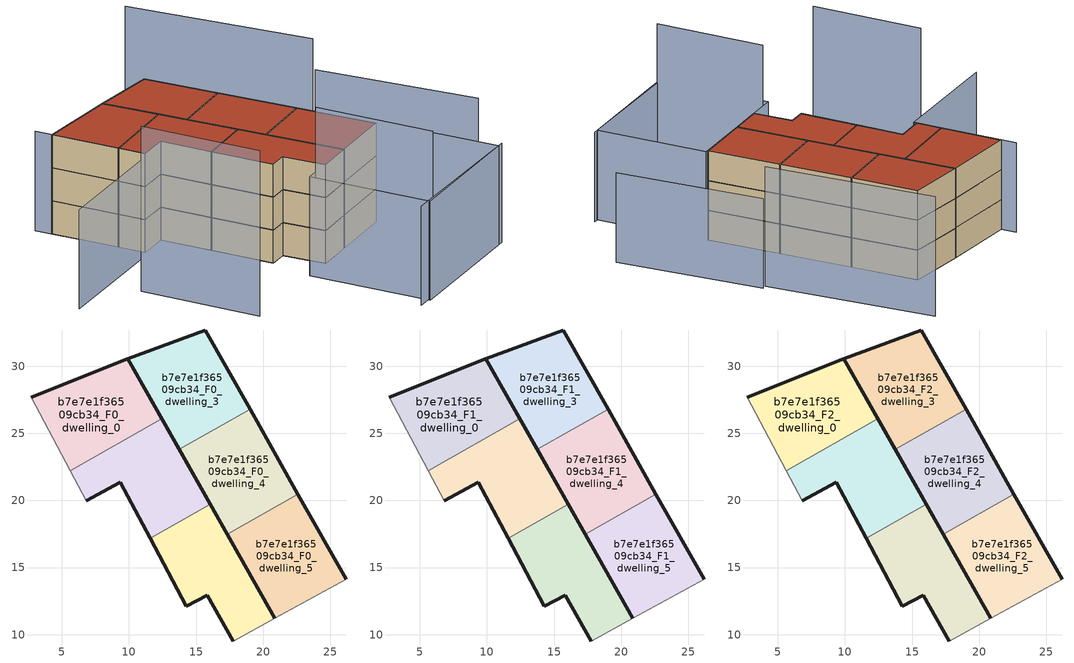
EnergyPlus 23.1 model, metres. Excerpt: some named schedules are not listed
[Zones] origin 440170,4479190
b7e7e1f36509cb34_F0_dwelling_0
 floor ground (EU_floor_Construction): 12.46,26.08 9.92,30.56 9.91,30.56 2.72,27.7 5.62,22.21 z0
 wall outside (EU_wall_Construction): 2.72,27.7 9.91,30.56 9.92,30.56 12.46,26.08 z0:3
 wall adiabatic (EU_wall_Construction): 5.62,22.21 2.72,27.7 z0:3
 wall to b7e7e1f36509cb34_F0_dwelling_1 (EU_wall_Construction): 12.46,26.08 5.62,22.21 z0:3
b7e7e1f36509cb34_F0_dwelling_1
 floor ground (EU_floor_Construction): 16.05,19.73 12.46,26.08 5.62,22.21 6.8,19.99 9.36,21.37 11.57,17.2 z0
 wall outside (EU_wall_Construction): 12.46,26.08 16.05,19.73 / 11.57,17.2 9.36,21.37 6.8,19.99 z0:3
 wall adiabatic (EU_wall_Construction): 6.8,19.99 5.62,22.21 z0:3
 wall to b7e7e1f36509cb34_F0_dwelling_2 (EU_wall_Construction): 16.05,19.73 11.57,17.2 z0:3
b7e7e1f36509cb34_F0_dwelling_2
 floor ground (EU_floor_Construction): 20.86,11.21 16.05,19.73 11.57,17.2 14.28,12.12 15.83,12.93 17.77,9.53 z0
 wall outside (EU_wall_Construction): 16.05,19.73 20.86,11.21 / 17.77,9.53 15.83,12.93 14.28,12.12 11.57,17.2 z0:3
 wall adiabatic (EU_wall_Construction): 20.86,11.21 17.77,9.53 z0:3
b7e7e1f36509cb34_F0_dwelling_3
 floor ground (EU_floor_Construction): 19.02,26.81 15.69,32.71 9.92,30.56 13.73,23.82 z0
 wall outside (EU_wall_Construction): 13.73,23.82 9.92,30.56 15.69,32.71 19.02,26.81 z0:3
 wall to b7e7e1f36509cb34_F0_dwelling_4 (EU_wall_Construction): 19.02,26.81 13.73,23.82 z0:3
b7e7e1f36509cb34_F0_dwelling_4
 floor ground (EU_floor_Construction): 22.6,20.48 19.02,26.81 13.73,23.82 17.31,17.49 z0
 wall outside (EU_wall_Construction): 19.02,26.81 22.6,20.48 / 17.31,17.49 13.73,23.82 z0:3
 wall to b7e7e1f36509cb34_F0_dwelling_5 (EU_wall_Construction): 22.6,20.48 17.31,17.49 z0:3
b7e7e1f36509cb34_F0_dwelling_5
 floor ground (EU_floor_Construction): 26.2,14.12 22.6,20.48 17.31,17.49 20.86,11.21 z0
 wall outside (EU_wall_Construction): 22.6,20.48 26.2,14.12 / 20.86,11.21 17.31,17.49 z0:3
 wall adiabatic (EU_wall_Construction): 26.2,14.12 20.86,11.21 z0:3
b7e7e1f36509cb34_F1_dwelling_0
 floor to b7e7e1f36509cb34_F0_dwelling_0 (EU_floor_Construction): 12.46,26.08 9.92,30.56 9.91,30.56 2.72,27.7 5.62,22.21 z3
 wall outside (EU_wall_Construction): 2.72,27.7 9.91,30.56 9.92,30.56 12.46,26.08 z3:6
 wall adiabatic (EU_wall_Construction): 5.62,22.21 2.72,27.7 z3:6
 wall to b7e7e1f36509cb34_F1_dwelling_1 (EU_wall_Construction): 12.46,26.08 5.62,22.21 z3:6
b7e7e1f36509cb34_F1_dwelling_1
 floor to b7e7e1f36509cb34_F0_dwelling_1 (EU_floor_Construction): 16.05,19.73 12.46,26.08 5.62,22.21 6.8,19.99 9.36,21.37 11.57,17.2 z3
 wall outside (EU_wall_Construction): 12.46,26.08 16.05,19.73 / 11.57,17.2 9.36,21.37 6.8,19.99 z3:6
 wall adiabatic (EU_wall_Construction): 6.8,19.99 5.62,22.21 z3:6
 wall to b7e7e1f36509cb34_F1_dwelling_2 (EU_wall_Construction): 16.05,19.73 11.57,17.2 z3:6
b7e7e1f36509cb34_F1_dwelling_2
 floor to b7e7e1f36509cb34_F0_dwelling_2 (EU_floor_Construction): 20.86,11.21 16.05,19.73 11.57,17.2 14.28,12.12 15.83,12.93 17.77,9.53 z3
 wall outside (EU_wall_Construction): 16.05,19.73 20.86,11.21 / 17.77,9.53 15.83,12.93 14.28,12.12 11.57,17.2 z3:6
 wall adiabatic (EU_wall_Construction): 20.86,11.21 17.77,9.53 z3:6
b7e7e1f36509cb34_F1_dwelling_3
 floor to b7e7e1f36509cb34_F0_dwelling_3 (EU_floor_Construction): 19.02,26.81 15.69,32.71 9.92,30.56 13.73,23.82 z3
 wall outside (EU_wall_Construction): 13.73,23.82 9.92,30.56 15.69,32.71 19.02,26.81 z3:6
 wall to b7e7e1f36509cb34_F1_dwelling_4 (EU_wall_Construction): 19.02,26.81 13.73,23.82 z3:6
b7e7e1f36509cb34_F1_dwelling_4
 floor to b7e7e1f36509cb34_F0_dwelling_4 (EU_floor_Construction): 22.6,20.48 19.02,26.81 13.73,23.82 17.31,17.49 z3
 wall outside (EU_wall_Construction): 19.02,26.81 22.6,20.48 / 17.31,17.49 13.73,23.82 z3:6
 wall to b7e7e1f36509cb34_F1_dwelling_5 (EU_wall_Construction): 22.6,20.48 17.31,17.49 z3:6
b7e7e1f36509cb34_F1_dwelling_5
 floor to b7e7e1f36509cb34_F0_dwelling_5 (EU_floor_Construction): 26.2,14.12 22.6,20.48 17.31,17.49 20.86,11.21 z3
 wall outside (EU_wall_Construction): 22.6,20.48 26.2,14.12 / 20.86,11.21 17.31,17.49 z3:6
 wall adiabatic (EU_wall_Construction): 26.2,14.12 20.86,11.21 z3:6
b7e7e1f36509cb34_F2_dwelling_0
 floor to b7e7e1f36509cb34_F1_dwelling_0 (EU_floor_Construction): 12.46,26.08 9.92,30.56 9.91,30.56 2.72,27.7 5.62,22.21 z6
 wall outside (EU_wall_Construction): 2.72,27.7 9.91,30.56 9.92,30.56 12.46,26.08 z6:9
 wall adiabatic (EU_wall_Construction): 5.62,22.21 2.72,27.7 z6:9
 wall to b7e7e1f36509cb34_F2_dwelling_1 (EU_wall_Construction): 12.46,26.08 5.62,22.21 z6:9
 roof outside (EU_roof_Construction): 9.92,30.56 12.46,26.08 5.62,22.21 2.72,27.7 9.91,30.56 z9
b7e7e1f36509cb34_F2_dwelling_1
 floor to b7e7e1f36509cb34_F1_dwelling_1 (EU_floor_Construction): 16.05,19.73 12.46,26.08 5.62,22.21 6.8,19.99 9.36,21.37 11.57,17.2 z6
 wall outside (EU_wall_Construction): 12.46,26.08 16.05,19.73 / 11.57,17.2 9.36,21.37 6.8,19.99 z6:9
 wall adiabatic (EU_wall_Construction): 6.8,19.99 5.62,22.21 z6:9
 wall to b7e7e1f36509cb34_F2_dwelling_2 (EU_wall_Construction): 16.05,19.73 11.57,17.2 z6:9
 roof outside (EU_roof_Construction): 12.46,26.08 16.05,19.73 11.57,17.2 9.36,21.37 6.8,19.99 5.62,22.21 z9
b7e7e1f36509cb34_F2_dwelling_2
 floor to b7e7e1f36509cb34_F1_dwelling_2 (EU_floor_Construction): 20.86,11.21 16.05,19.73 11.57,17.2 14.28,12.12 15.83,12.93 17.77,9.53 z6
 wall outside (EU_wall_Construction): 16.05,19.73 20.86,11.21 / 17.77,9.53 15.83,12.93 14.28,12.12 11.57,17.2 z6:9
 wall adiabatic (EU_wall_Construction): 20.86,11.21 17.77,9.53 z6:9
 roof outside (EU_roof_Construction): 16.05,19.73 20.86,11.21 17.77,9.53 15.83,12.93 14.28,12.12 11.57,17.2 z9
b7e7e1f36509cb34_F2_dwelling_3
 floor to b7e7e1f36509cb34_F1_dwelling_3 (EU_floor_Construction): 19.02,26.81 15.69,32.71 9.92,30.56 13.73,23.82 z6
 wall outside (EU_wall_Construction): 13.73,23.82 9.92,30.56 15.69,32.71 19.02,26.81 z6:9
 wall to b7e7e1f36509cb34_F2_dwelling_4 (EU_wall_Construction): 19.02,26.81 13.73,23.82 z6:9
 roof outside (EU_roof_Construction): 15.69,32.71 19.02,26.81 13.73,23.82 9.92,30.56 z9
b7e7e1f36509cb34_F2_dwelling_4
 floor to b7e7e1f36509cb34_F1_dwelling_4 (EU_floor_Construction): 22.6,20.48 19.02,26.81 13.73,23.82 17.31,17.49 z6
 wall outside (EU_wall_Construction): 19.02,26.81 22.6,20.48 / 17.31,17.49 13.73,23.82 z6:9
 wall to b7e7e1f36509cb34_F2_dwelling_5 (EU_wall_Construction): 22.6,20.48 17.31,17.49 z6:9
 roof outside (EU_roof_Construction): 19.02,26.81 22.6,20.48 17.31,17.49 13.73,23.82 z9
b7e7e1f36509cb34_F2_dwelling_5
 floor to b7e7e1f36509cb34_F1_dwelling_5 (EU_floor_Construction): 26.2,14.12 22.6,20.48 17.31,17.49 20.86,11.21 z6
 wall outside (EU_wall_Construction): 22.6,20.48 26.2,14.12 / 20.86,11.21 17.31,17.49 z6:9
 wall adiabatic (EU_wall_Construction): 26.2,14.12 20.86,11.21 z6:9
 roof outside (EU_roof_Construction): 22.6,20.48 26.2,14.12 20.86,11.21 17.31,17.49 z9
shading: 16.06,8.54 21.1,-1.15 / 1.93,13.68 7.05,3.85 z0:15; 19.27,-2.13 32.28,4.65 / 1.99,29.05 6.97,19.74 / 6.97,19.74 -4.35,13.69 / 36.03,13.39 28.38,26.03 / 15.22,8.21 26.47,14.27 / 26.47,14.27 31.78,4.4 / 31.78,4.4 20.54,-1.66 / 20.54,-1.66 15.22,8.21 z0:9; 27.94,25.76 19.12,40.33 z0:12
[Building]
EU S2 Campaign: North Axis=0; Terrain=City; Solar Distribution=FullExterior
[Site:Location]
Madrid: Latitude=40.5; Longitude=-3.5; Time Zone=1; Elevation=609
[SizingPeriod:WeatherFileDays]
AnnualSizingPeriod: Begin Month=1; Begin Day of Month=1; End Month=12; End Day of Month=31; Day of Week for Start Day=Monday; Use Weather File Daylight Saving Period=No; Use Weather File Rain and Snow Indicators=No
[MATERIAL]
EU_InternalMass_Material: Roughness=MediumRough; Thickness=0.1; Conductivity=1; Density=1800; Specific Heat=900; Thermal Absorptance=0.9; Solar Absorptance=0.7; Visible Absorptance=0.7
[MATERIAL:NOMASS] Roughness=MediumRough; Thermal Absorptance=0.9; Solar Absorptance=0.7; Visible Absorptance=0.7
Name | Thermal Resistance
EU_wall_NoMass | 1.60022
EU_roof_NoMass | 1.57597
EU_floor_NoMass | 0.470652
[CONSTRUCTION]
EU_wall_Construction: EU_wall_NoMass
EU_roof_Construction: EU_roof_NoMass
EU_floor_Construction: EU_floor_NoMass
EU_InternalMass_Construction: EU_InternalMass_Material
[ZONE] Type=1; Multiplier=1; Ceiling Height=autocalculate; Floor Area=autocalculate; Part of Total Floor Area=Yes
Name | Volume
b7e7e1f36509cb34_F0_dwelling_0; b7e7e1f36509cb34_F1_dwelling_0; b7e7e1f36509cb34_F2_dwelling_0 | 132.446
b7e7e1f36509cb34_F0_dwelling_1; b7e7e1f36509cb34_F1_dwelling_1; b7e7e1f36509cb34_F2_dwelling_1 | 132.436
b7e7e1f36509cb34_F0_dwelling_2; b7e7e1f36509cb34_F1_dwelling_2; b7e7e1f36509cb34_F2_dwelling_2 | 132.438
b7e7e1f36509cb34_F0_dwelling_3; b7e7e1f36509cb34_F1_dwelling_3; b7e7e1f36509cb34_F2_dwelling_3 | 132.413
b7e7e1f36509cb34_F0_dwelling_4; b7e7e1f36509cb34_F1_dwelling_4; b7e7e1f36509cb34_F2_dwelling_4 | 132.43
b7e7e1f36509cb34_F0_dwelling_5; b7e7e1f36509cb34_F1_dwelling_5; b7e7e1f36509cb34_F2_dwelling_5 | 132.42
[INTERNALMASS] Construction=EU_InternalMass_Construction
Name | Zone or ZoneList | Surface Area
b7e7e1f36509cb34_F0_dwelling_0_EU_InternalMass | b7e7e1f36509cb34_F0_dwelling_0 | 44.1486
b7e7e1f36509cb34_F0_dwelling_1_EU_InternalMass | b7e7e1f36509cb34_F0_dwelling_1 | 44.1453
b7e7e1f36509cb34_F0_dwelling_2_EU_InternalMass | b7e7e1f36509cb34_F0_dwelling_2 | 44.1463
b7e7e1f36509cb34_F0_dwelling_3_EU_InternalMass | b7e7e1f36509cb34_F0_dwelling_3 | 44.1377
b7e7e1f36509cb34_F0_dwelling_4_EU_InternalMass | b7e7e1f36509cb34_F0_dwelling_4 | 44.1432
b7e7e1f36509cb34_F0_dwelling_5_EU_InternalMass | b7e7e1f36509cb34_F0_dwelling_5 | 44.1402
b7e7e1f36509cb34_F1_dwelling_0_EU_InternalMass | b7e7e1f36509cb34_F1_dwelling_0 | 44.1486
b7e7e1f36509cb34_F1_dwelling_1_EU_InternalMass | b7e7e1f36509cb34_F1_dwelling_1 | 44.1453
b7e7e1f36509cb34_F1_dwelling_2_EU_InternalMass | b7e7e1f36509cb34_F1_dwelling_2 | 44.1463
b7e7e1f36509cb34_F1_dwelling_3_EU_InternalMass | b7e7e1f36509cb34_F1_dwelling_3 | 44.1377
b7e7e1f36509cb34_F1_dwelling_4_EU_InternalMass | b7e7e1f36509cb34_F1_dwelling_4 | 44.1432
b7e7e1f36509cb34_F1_dwelling_5_EU_InternalMass | b7e7e1f36509cb34_F1_dwelling_5 | 44.1402
b7e7e1f36509cb34_F2_dwelling_0_EU_InternalMass | b7e7e1f36509cb34_F2_dwelling_0 | 44.1486
b7e7e1f36509cb34_F2_dwelling_1_EU_InternalMass | b7e7e1f36509cb34_F2_dwelling_1 | 44.1453
b7e7e1f36509cb34_F2_dwelling_2_EU_InternalMass | b7e7e1f36509cb34_F2_dwelling_2 | 44.1463
b7e7e1f36509cb34_F2_dwelling_3_EU_InternalMass | b7e7e1f36509cb34_F2_dwelling_3 | 44.1377
b7e7e1f36509cb34_F2_dwelling_4_EU_InternalMass | b7e7e1f36509cb34_F2_dwelling_4 | 44.1432
b7e7e1f36509cb34_F2_dwelling_5_EU_InternalMass | b7e7e1f36509cb34_F2_dwelling_5 | 44.1402
[OTHEREQUIPMENT] Fuel Type=Electricity; Design Level Calculation Method=Watts/Area; Power per Zone Floor Area=1; Fraction Latent=0; Fraction Radiant=0; Fraction Lost=0; Carbon Dioxide Generation Rate=0; EndUse Subcategory=EU_Step8_InternalGains
Name | Zone or ZoneList or Space or SpaceList | Schedule
EU_Step8_InternalGain_b7e7e1f36509cb34_F0_dwelling_0_f000 | b7e7e1f36509cb34_F0_dwelling_0 | EU_Step8_GainSchedule_b7e7e1f36509cb34_F0_dwelling_0_f000
EU_Step8_InternalGain_b7e7e1f36509cb34_F0_dwelling_1_f000 | b7e7e1f36509cb34_F0_dwelling_1 | EU_Step8_GainSchedule_b7e7e1f36509cb34_F0_dwelling_1_f000
EU_Step8_InternalGain_b7e7e1f36509cb34_F0_dwelling_2_f000 | b7e7e1f36509cb34_F0_dwelling_2 | EU_Step8_GainSchedule_b7e7e1f36509cb34_F0_dwelling_2_f000
EU_Step8_InternalGain_b7e7e1f36509cb34_F0_dwelling_3_f000 | b7e7e1f36509cb34_F0_dwelling_3 | EU_Step8_GainSchedule_b7e7e1f36509cb34_F0_dwelling_3_f000
EU_Step8_InternalGain_b7e7e1f36509cb34_F0_dwelling_4_f000 | b7e7e1f36509cb34_F0_dwelling_4 | EU_Step8_GainSchedule_b7e7e1f36509cb34_F0_dwelling_4_f000
EU_Step8_InternalGain_b7e7e1f36509cb34_F0_dwelling_5_f000 | b7e7e1f36509cb34_F0_dwelling_5 | EU_Step8_GainSchedule_b7e7e1f36509cb34_F0_dwelling_5_f000
EU_Step8_InternalGain_b7e7e1f36509cb34_F1_dwelling_0_f000 | b7e7e1f36509cb34_F1_dwelling_0 | EU_Step8_GainSchedule_b7e7e1f36509cb34_F1_dwelling_0_f000
EU_Step8_InternalGain_b7e7e1f36509cb34_F1_dwelling_1_f000 | b7e7e1f36509cb34_F1_dwelling_1 | EU_Step8_GainSchedule_b7e7e1f36509cb34_F1_dwelling_1_f000
EU_Step8_InternalGain_b7e7e1f36509cb34_F1_dwelling_2_f000 | b7e7e1f36509cb34_F1_dwelling_2 | EU_Step8_GainSchedule_b7e7e1f36509cb34_F1_dwelling_2_f000
EU_Step8_InternalGain_b7e7e1f36509cb34_F1_dwelling_3_f000 | b7e7e1f36509cb34_F1_dwelling_3 | EU_Step8_GainSchedule_b7e7e1f36509cb34_F1_dwelling_3_f000
EU_Step8_InternalGain_b7e7e1f36509cb34_F1_dwelling_4_f000 | b7e7e1f36509cb34_F1_dwelling_4 | EU_Step8_GainSchedule_b7e7e1f36509cb34_F1_dwelling_4_f000
EU_Step8_InternalGain_b7e7e1f36509cb34_F1_dwelling_5_f000 | b7e7e1f36509cb34_F1_dwelling_5 | EU_Step8_GainSchedule_b7e7e1f36509cb34_F1_dwelling_5_f000
EU_Step8_InternalGain_b7e7e1f36509cb34_F2_dwelling_0_f000 | b7e7e1f36509cb34_F2_dwelling_0 | EU_Step8_GainSchedule_b7e7e1f36509cb34_F2_dwelling_0_f000
EU_Step8_InternalGain_b7e7e1f36509cb34_F2_dwelling_1_f000 | b7e7e1f36509cb34_F2_dwelling_1 | EU_Step8_GainSchedule_b7e7e1f36509cb34_F2_dwelling_1_f000
EU_Step8_InternalGain_b7e7e1f36509cb34_F2_dwelling_2_f000 | b7e7e1f36509cb34_F2_dwelling_2 | EU_Step8_GainSchedule_b7e7e1f36509cb34_F2_dwelling_2_f000
EU_Step8_InternalGain_b7e7e1f36509cb34_F2_dwelling_3_f000 | b7e7e1f36509cb34_F2_dwelling_3 | EU_Step8_GainSchedule_b7e7e1f36509cb34_F2_dwelling_3_f000
EU_Step8_InternalGain_b7e7e1f36509cb34_F2_dwelling_4_f000 | b7e7e1f36509cb34_F2_dwelling_4 | EU_Step8_GainSchedule_b7e7e1f36509cb34_F2_dwelling_4_f000
EU_Step8_InternalGain_b7e7e1f36509cb34_F2_dwelling_5_f000 | b7e7e1f36509cb34_F2_dwelling_5 | EU_Step8_GainSchedule_b7e7e1f36509cb34_F2_dwelling_5_f000
[ZONEVENTILATION:DESIGNFLOWRATE] Schedule=EU_AlwaysOn; Design Flow Rate Calculation Method=AirChanges/Hour; Air Changes per Hour=0.480704; Ventilation Type=Natural; Fan Pressure Rise=0; Fan Total Efficiency=1; Constant Term Coefficient=1; Temperature Term Coefficient=0; Velocity Term Coefficient=0; Velocity Squared Term Coefficient=0; Minimum Indoor Temperature=-100; Maximum Indoor Temperature=100; Delta Temperature=-100; Minimum Outdoor Temperature=-100; Maximum Outdoor Temperature=100; Maximum Wind Speed=40
Name | Zone or ZoneList or Space or SpaceList
EU_ConstantAir_b7e7e1f36509cb34_F0_dwelling_0 | b7e7e1f36509cb34_F0_dwelling_0
EU_ConstantAir_b7e7e1f36509cb34_F0_dwelling_1 | b7e7e1f36509cb34_F0_dwelling_1
EU_ConstantAir_b7e7e1f36509cb34_F0_dwelling_2 | b7e7e1f36509cb34_F0_dwelling_2
EU_ConstantAir_b7e7e1f36509cb34_F0_dwelling_3 | b7e7e1f36509cb34_F0_dwelling_3
EU_ConstantAir_b7e7e1f36509cb34_F0_dwelling_4 | b7e7e1f36509cb34_F0_dwelling_4
EU_ConstantAir_b7e7e1f36509cb34_F0_dwelling_5 | b7e7e1f36509cb34_F0_dwelling_5
EU_ConstantAir_b7e7e1f36509cb34_F1_dwelling_0 | b7e7e1f36509cb34_F1_dwelling_0
EU_ConstantAir_b7e7e1f36509cb34_F1_dwelling_1 | b7e7e1f36509cb34_F1_dwelling_1
EU_ConstantAir_b7e7e1f36509cb34_F1_dwelling_2 | b7e7e1f36509cb34_F1_dwelling_2
EU_ConstantAir_b7e7e1f36509cb34_F1_dwelling_3 | b7e7e1f36509cb34_F1_dwelling_3
EU_ConstantAir_b7e7e1f36509cb34_F1_dwelling_4 | b7e7e1f36509cb34_F1_dwelling_4
EU_ConstantAir_b7e7e1f36509cb34_F1_dwelling_5 | b7e7e1f36509cb34_F1_dwelling_5
EU_ConstantAir_b7e7e1f36509cb34_F2_dwelling_0 | b7e7e1f36509cb34_F2_dwelling_0
EU_ConstantAir_b7e7e1f36509cb34_F2_dwelling_1 | b7e7e1f36509cb34_F2_dwelling_1
EU_ConstantAir_b7e7e1f36509cb34_F2_dwelling_2 | b7e7e1f36509cb34_F2_dwelling_2
EU_ConstantAir_b7e7e1f36509cb34_F2_dwelling_3 | b7e7e1f36509cb34_F2_dwelling_3
EU_ConstantAir_b7e7e1f36509cb34_F2_dwelling_4 | b7e7e1f36509cb34_F2_dwelling_4
EU_ConstantAir_b7e7e1f36509cb34_F2_dwelling_5 | b7e7e1f36509cb34_F2_dwelling_5
[HVACTEMPLATE:THERMOSTAT] Constant Heating Setpoint=20; Constant Cooling Setpoint=50
EU_HeatOnly_b7e7e1f36509cb34_F0_dwelling_0; EU_HeatOnly_b7e7e1f36509cb34_F0_dwelling_1; EU_HeatOnly_b7e7e1f36509cb34_F0_dwelling_2; EU_HeatOnly_b7e7e1f36509cb34_F0_dwelling_3; EU_HeatOnly_b7e7e1f36509cb34_F0_dwelling_4; EU_HeatOnly_b7e7e1f36509cb34_F0_dwelling_5; EU_HeatOnly_b7e7e1f36509cb34_F1_dwelling_0; EU_HeatOnly_b7e7e1f36509cb34_F1_dwelling_1; EU_HeatOnly_b7e7e1f36509cb34_F1_dwelling_2; EU_HeatOnly_b7e7e1f36509cb34_F1_dwelling_3; EU_HeatOnly_b7e7e1f36509cb34_F1_dwelling_4; EU_HeatOnly_b7e7e1f36509cb34_F1_dwelling_5; EU_HeatOnly_b7e7e1f36509cb34_F2_dwelling_0; EU_HeatOnly_b7e7e1f36509cb34_F2_dwelling_1; EU_HeatOnly_b7e7e1f36509cb34_F2_dwelling_2; EU_HeatOnly_b7e7e1f36509cb34_F2_dwelling_3; EU_HeatOnly_b7e7e1f36509cb34_F2_dwelling_4; EU_HeatOnly_b7e7e1f36509cb34_F2_dwelling_5
[HVACTEMPLATE:ZONE:IDEALLOADSAIRSYSTEM] System Availability Schedule=EU_AlwaysOn; Maximum Heating Supply Air Temperature=50; Minimum Cooling Supply Air Temperature=13; Maximum Heating Supply Air Humidity Ratio=0.0156; Minimum Cooling Supply Air Humidity Ratio=0.0077; Heating Limit=NoLimit; Cooling Limit=NoLimit; Heating Availability Schedule=EU_AlwaysOn; Cooling Availability Schedule=EU_CoolingOff; Dehumidification Control Type=ConstantSensibleHeatRatio; Cooling Sensible Heat Ratio=0.7; Dehumidification Setpoint=60; Humidification Control Type=None; Humidification Setpoint=30; Outdoor Air Method=None; Outdoor Air Flow Rate per Person=0.00944; Outdoor Air Flow Rate per Zone Floor Area=0; Outdoor Air Flow Rate per Zone=0; Demand Controlled Ventilation Type=None; Outdoor Air Economizer Type=NoEconomizer; Heat Recovery Type=None; Sensible Heat Recovery Effectiveness=0.7; Latent Heat Recovery Effectiveness=0.65
Name | Template Thermostat
b7e7e1f36509cb34_F0_dwelling_0 | EU_HeatOnly_b7e7e1f36509cb34_F0_dwelling_0
b7e7e1f36509cb34_F0_dwelling_1 | EU_HeatOnly_b7e7e1f36509cb34_F0_dwelling_1
b7e7e1f36509cb34_F0_dwelling_2 | EU_HeatOnly_b7e7e1f36509cb34_F0_dwelling_2
b7e7e1f36509cb34_F0_dwelling_3 | EU_HeatOnly_b7e7e1f36509cb34_F0_dwelling_3
b7e7e1f36509cb34_F0_dwelling_4 | EU_HeatOnly_b7e7e1f36509cb34_F0_dwelling_4
b7e7e1f36509cb34_F0_dwelling_5 | EU_HeatOnly_b7e7e1f36509cb34_F0_dwelling_5
b7e7e1f36509cb34_F1_dwelling_0 | EU_HeatOnly_b7e7e1f36509cb34_F1_dwelling_0
b7e7e1f36509cb34_F1_dwelling_1 | EU_HeatOnly_b7e7e1f36509cb34_F1_dwelling_1
b7e7e1f36509cb34_F1_dwelling_2 | EU_HeatOnly_b7e7e1f36509cb34_F1_dwelling_2
b7e7e1f36509cb34_F1_dwelling_3 | EU_HeatOnly_b7e7e1f36509cb34_F1_dwelling_3
b7e7e1f36509cb34_F1_dwelling_4 | EU_HeatOnly_b7e7e1f36509cb34_F1_dwelling_4
b7e7e1f36509cb34_F1_dwelling_5 | EU_HeatOnly_b7e7e1f36509cb34_F1_dwelling_5
